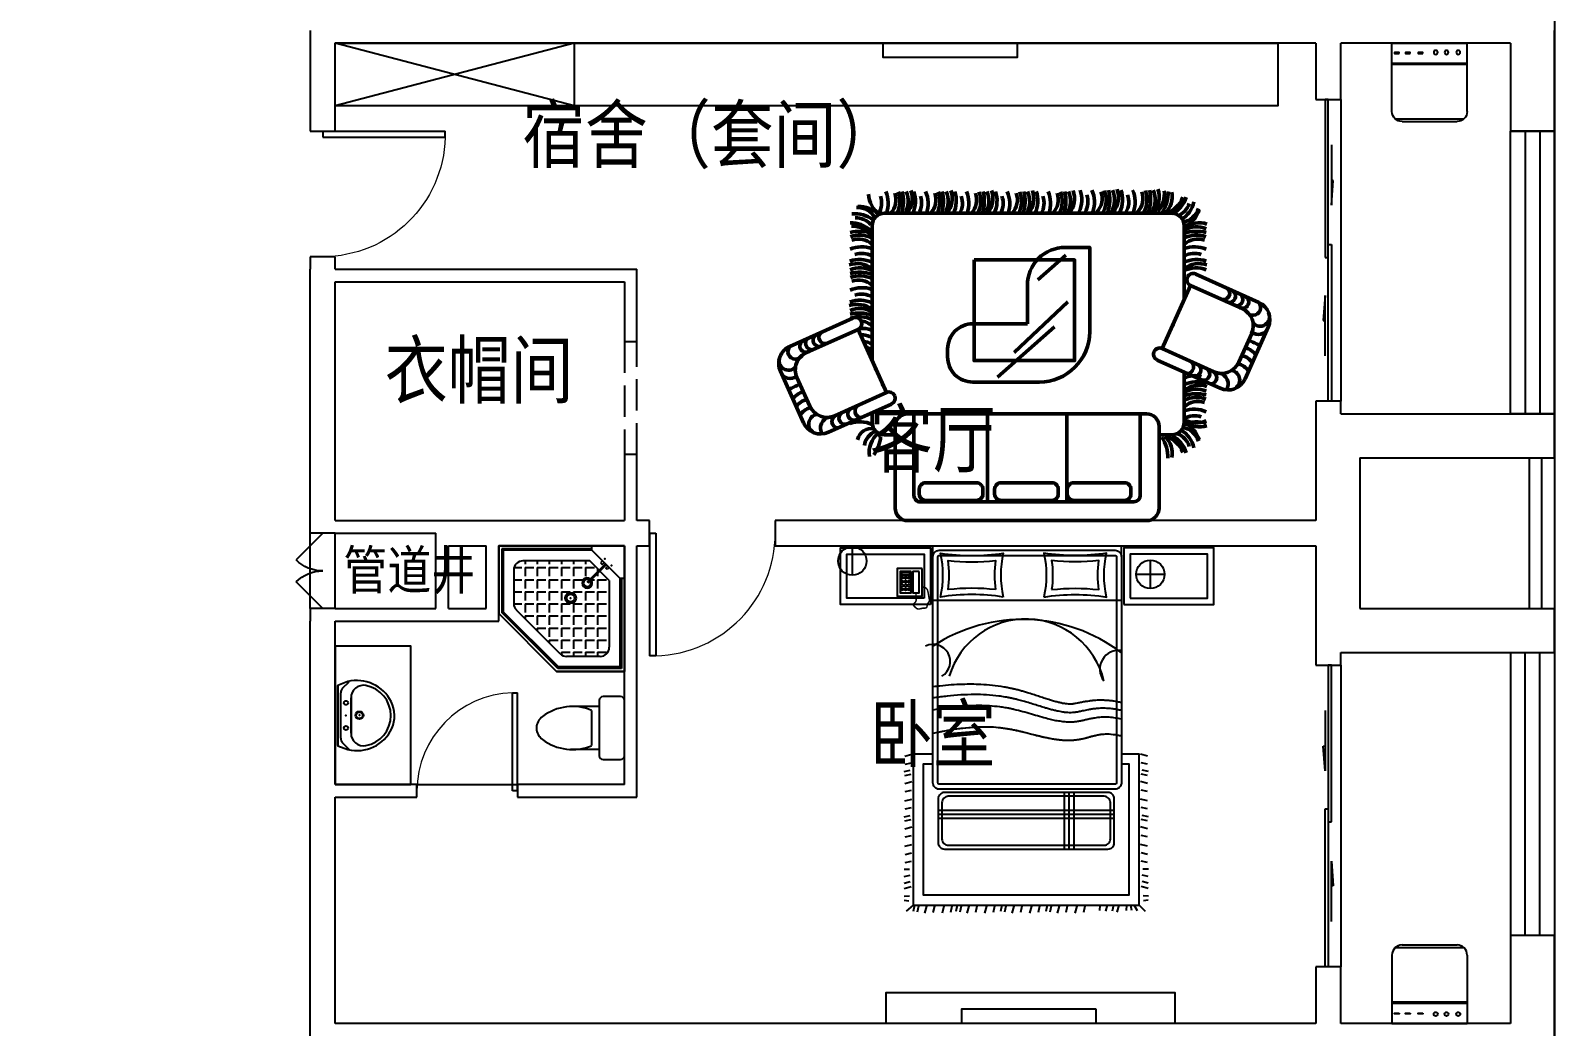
# Model space of a CAD drawing. Extents: x 0 to 302064749, y -59725395 to 1524223.
# Drawn here: x 102130594 to 103343094, y -10617777 to -9825277 of the extents above; entities that cross this region are included whole.
import ezdxf

# ---------------------------------------------------------------- set-up
doc = ezdxf.new("R2010")
doc.units = 0
doc.header["$LTSCALE"] = 1000
doc.linetypes.add('DASH', pattern=[0.35, 0.25, -0.1])
doc.linetypes.add('DOTE', pattern=[2.42, 2, -0.2, 0.02, -0.2])
doc.layers.add('33', color=7, linetype='Continuous', lineweight=50)
for name, color, linetype in [('A-Fixt', 81, 'Continuous'), ('CLAYER', 7, 'Continuous'), ('DOOR_FIRE', 4, 'Continuous'), ('E2-栏杆', 92, 'Continuous'), ('LAYER2', 7, 'Continuous'), ('PUB_TEXT', 7, 'Continuous'), ('WALL', 2, 'Continuous'), ('WINDOW', 4, 'Continuous'), ('洁具', 213, 'Continuous'), ('配景', 3, 'Continuous')]:
    doc.layers.add(name, color=color, linetype=linetype)
doc.layers.add('DOTE', color=1, linetype='DOTE', lineweight=9, plot=False)
doc.layers.get('DOTE').off()
doc.styles.get("Standard").update_dxf_attribs({"font": 'geniso.shx', "bigfont": 'hztxt.shx'})

# ---------------------------------------------------------------- blocks, each defined once
blk = doc.blocks.new('1F平面-CAD导入_dwg_Drawing4_t3_dwg_$plan$00001613-474159-1F-927810-1F')
at = {"layer": '洁具'}
for p, q in [((-30, 250), (-170, 250)), ((-200, 170), (-430, 170)), ((-260, -140), (-260, 140)), ((-200, -170), (-200, -220)), ((-170, -250), (-30, -250))]:
    blk.add_line(p, q, dxfattribs=at)
for points in [[(-200, 220), (-200, 170), (-200, -170), (-430, -170)], [(0, -220), (0, 220)]]:
    blk.add_lwpolyline(points, dxfattribs=at)
for centre, radius, start, end in [((-170, 220), 30, 90, 180), ((-30, 220), 30, 0, 90), ((-413, -227), 398, 67.4505, 126.6381), ((-590, 0), 110, 123.4509, 236.5491), ((-413, 227), 398, 233.3619, 292.5495), ((-170, -220), 30, 180, 270), ((-30, -220), 30, 270, 0)]:
    blk.add_arc(centre, radius, start, end, dxfattribs=at)
blk = doc.blocks.new('$lvtry$00000169')
at = {"color": 0}
for p, q in [((259, -36), (259, 0)), ((259, -36), (36, -259)), ((276, -120), (120, -276)), ((259, -24), (976, -24)), ((259, -36), (964, -36)), ((276, -120), (808, -120)), ((964, -36), (976, -24)), ((964, -36), (964, -525)), ((976, -24), (976, -530)), ((144, -151), (291, -298)), ((151, -144), (298, -291)), ((173, -309), (173, -239)), ((183, -213), (205, -213)), ((220, -213), (243, -213)), ((270, -213), (270, -143)), ((270, -213), (340, -213)), ((270, -263), (270, -239)), ((366, -213), (366, -143)), ((366, -213), (436, -213)), ((366, -309), (366, -239)), ((462, -213), (462, -143)), ((462, -213), (532, -213)), ((462, -309), (462, -239)), ((558, -213), (558, -143)), ((558, -213), (628, -213)), ((558, -309), (558, -239)), ((655, -213), (655, -143)), ((655, -213), (725, -213)), ((655, -309), (655, -239)), ((751, -213), (751, -143)), ((751, -213), (821, -213)), ((751, -309), (751, -239)), ((847, -213), (847, -143)), ((847, -213), (880, -213)), ((847, -309), (847, -239)), ((880, -192), (880, -460)), ((36, -259), (0, -259)), ((24, -259), (24, -976)), ((36, -259), (36, -964)), ((120, -276), (120, -808)), ((120, -309), (147, -309)), ((173, -309), (243, -309)), ((173, -405), (173, -335)), ((270, -405), (270, -335)), ((334, -309), (340, -309)), ((366, -309), (436, -309)), ((366, -405), (366, -335)), ((462, -309), (532, -309)), ((462, -405), (462, -335)), ((558, -309), (628, -309)), ((558, -405), (558, -335)), ((655, -309), (725, -309)), ((655, -405), (655, -335)), ((751, -309), (821, -309)), ((751, -405), (751, -335)), ((847, -309), (880, -309)), ((847, -405), (847, -335)), ((120, -405), (147, -405)), ((173, -405), (243, -405)), ((173, -501), (173, -431)), ((270, -405), (340, -405)), ((270, -501), (270, -431)), ((366, -405), (379, -405)), ((366, -501), (366, -431)), ((462, -405), (532, -405)), ((462, -501), (462, -431)), ((558, -405), (628, -405)), ((558, -501), (558, -431)), ((655, -405), (725, -405)), ((655, -501), (655, -431)), ((751, -405), (821, -405)), ((751, -501), (751, -431)), ((847, -405), (880, -405)), ((847, -501), (847, -431)), ((120, -501), (147, -501)), ((120, -598), (147, -598)), ((173, -501), (243, -501)), ((173, -598), (173, -528)), ((173, -598), (243, -598)), ((270, -501), (340, -501)), ((270, -598), (270, -528)), ((270, -598), (340, -598)), ((366, -501), (436, -501)), ((366, -598), (366, -528)), ((366, -598), (436, -598)), ((462, -501), (532, -501)), ((462, -598), (462, -528)), ((462, -598), (532, -598)), ((859, -511), (511, -859)), ((964, -525), (525, -964)), ((976, -530), (530, -976)), ((558, -501), (628, -501)), ((558, -598), (558, -528)), ((558, -598), (628, -598)), ((655, -501), (725, -501)), ((655, -598), (655, -528)), ((655, -598), (725, -598)), ((751, -501), (821, -501)), ((751, -598), (751, -528)), ((751, -598), (773, -598)), ((847, -501), (867, -501)), ((964, -525), (976, -530)), ((120, -694), (147, -694)), ((173, -694), (173, -624)), ((173, -694), (243, -694)), ((173, -790), (173, -720)), ((270, -694), (270, -624)), ((270, -694), (340, -694)), ((270, -790), (270, -720)), ((366, -694), (366, -624)), ((366, -694), (436, -694)), ((366, -790), (366, -720)), ((462, -694), (462, -624)), ((462, -694), (532, -694)), ((462, -790), (462, -720)), ((558, -694), (558, -624)), ((558, -694), (628, -694)), ((558, -790), (558, -720)), ((655, -694), (655, -624)), ((655, -694), (676, -694)), ((120, -790), (147, -790)), ((173, -790), (243, -790)), ((173, -878), (173, -816)), ((270, -790), (340, -790)), ((270, -880), (270, -816)), ((366, -790), (436, -790)), ((366, -880), (366, -816)), ((462, -790), (532, -790)), ((462, -880), (462, -816)), ((558, -790), (580, -790)), ((36, -964), (24, -976)), ((36, -964), (525, -964)), ((192, -880), (460, -880)), ((525, -964), (530, -976)), ((24, -976), (530, -976))]:
    blk.add_line(p, q, dxfattribs=at)
blk.add_lwpolyline([(0, 0), (0, -1000), (540, -1000), (1000, -540), (1000, 0)], close=True)
for points in [[(0, 0), (0, -1000)], [(0, 0), (1000, 0)], [(1000, 0), (1000, -540)], [(190, -136), (178, -148), (162, -132), (174, -121)], [(136, -190), (148, -178), (132, -162), (121, -174)], [(1000, -540), (540, -1000)], [(0, -1000), (540, -1000)]]:
    blk.add_lwpolyline(points, close=True, dxfattribs=at)
for radius in [43.8, 31.1]:
    blk.add_circle((416, -428), radius, dxfattribs=at)
for centre, radius, start, end in [((808, -192), 72, 0, 90), ((296, -296), 40.6, 142.583, 128.4197), ((296, -296), 28.6, 145.828, 125.6599), ((808, -460), 72, 315, 0), ((192, -808), 72, 180, 270), ((460, -808), 72, 270, 315)]:
    blk.add_arc(centre, radius, start, end, dxfattribs=at)
for p in [(156, -102, 0), (103, -156, 0), (416, -428, 0)]:
    blk.add_point(p, dxfattribs=at)
blk = doc.blocks.new('$lvtry$00000178')
at = {"color": 0}
for p, q in [((-238, 0), (238, 0)), ((-214, -36), (-272, -91)), ((-180, -23), (180, -23)), ((-142, -105), (140, -105)), ((140, -105), (-142, -105)), ((216, -37), (268, -91))]:
    blk.add_line(p, q, dxfattribs=at)
blk.add_lwpolyline([(-104, -430, 0.224698), (110, -425, 0.348046), (269, -79), (239, 0), (-241, 0), (-271, -79, 0.356844)], format="xyb", close=True, dxfattribs=at)
for centre, radius in [((-100, -65), 16.3), ((100, -65), 16.3), ((1, -172), 31.6)]:
    blk.add_circle(centre, radius, dxfattribs=at)
at = {"color": 0, "lineweight": 13}
blk.add_circle((1, -172), 23, dxfattribs=at)
at = {"color": 0}
for centre, radius, start, end in [((-142, -205), 100, 90, 190.5602), ((-180, -73), 50, 90, 133.181), ((140, -205), 100, 349.4398, 90), ((180, -73), 50, 44.5607, 90), ((-1, -179), 243, 190.5602, 349.4398)]:
    blk.add_arc(centre, radius, start, end, dxfattribs=at)
for p in [(0, -65), (1, -172)]:
    blk.add_point(p, dxfattribs=at)
blk = doc.blocks.new('A$C70365C93')
at = {"layer": '洁具'}
blk.add_lwpolyline([(-1900, 2300), (-1900, 1700), (-800, 1700), (-800, 2300)], close=True, dxfattribs=at)
blk.add_blockref('$lvtry$00000178', (-1350, 2280), dxfattribs=at)
at = {"layer": '洁具', "rotation": 180}
blk.add_blockref('$lvtry$00000169', (0, 0), dxfattribs=at)
at = {"layer": '洁具', "extrusion": (0, 0, -1), "xscale": -1, "zscale": -1, "rotation": 90}
blk.add_blockref('1F平面-CAD导入_dwg_Drawing4_t3_dwg_$plan$00001613-474159-1F-927810-1F', (1450, 0), dxfattribs=at)
blk = doc.blocks.new('A$C61295E98')
at = {"color": 3}
for p, q in [((544, 598), (0, 598)), ((0, 598), (0, 0)), ((161, 598), (161, 0)), ((170, 0), (170, 598)), ((603, 572), (603, 26)), ((624, 518), (624, 80)), ((544, 0), (0, 0))]:
    blk.add_line(p, q, dxfattribs=at)
for points in [[(82, 540), (75, 540), (75, 577), (82, 577)], [(82, 453), (75, 453), (75, 490), (82, 490)], [(82, 353), (75, 353), (75, 389), (82, 389)]]:
    blk.add_lwpolyline(points, close=True, dxfattribs=at)
for centre in [(74, 250), (74, 164), (74, 71)]:
    blk.add_circle(centre, 15.7, dxfattribs=at)
for centre, start, end in [((544, 518), 360, 90), ((544, 80), 270, 0)]:
    blk.add_arc(centre, 80, start, end, dxfattribs=at)
blk = doc.blocks.new('A$C59FF0D2A')
at = {"layer": '33', "color": 6}
for p, q in [((2881, 2637), (981, 2637)), ((881, 2537), (881, 1887)), ((1031, 2437), (1031, 1787)), ((2781, 2487), (1081, 2487)), ((1614, 1787), (1614, 2487)), ((2247, 1787), (2247, 2487)), ((2831, 1787), (2831, 2437)), ((2981, 1887), (2981, 2537)), ((881, 1954), (781, 1954)), ((3064, 1954), (2981, 1954)), ((681, 1854), (681, 1456)), ((3010, 1709), (3511, 1934)), ((3164, 1779), (3164, 1854)), ((3710, 1859), (3894, 1448)), ((981, 1787), (2881, 1787)), ((3050, 1618), (3461, 1802)), ((897, 1359), (395, 1584)), ((2984, 1643), (2984, 1643)), ((3050, 1618), (3276, 1116)), ((197, 1509), (12, 1098)), ((247, 1377), (144, 1149)), ((856, 1268), (445, 1452)), ((3164, 291), (3164, 1364)), ((856, 1268), (630, 766)), ((922, 1293), (922, 1293)), ((3686, 1300), (3276, 1116)), ((3818, 1250), (3317, 1025)), ((88, 900), (589, 675)), ((220, 950), (630, 766)), ((681, 879), (681, 291)), ((656, 700), (656, 700)), ((781, 191), (3064, 191))]:
    blk.add_line(p, q, dxfattribs=at)
at = {"layer": '33', "color": 252}
for p, q in [((3659, 1727), (3762, 1499)), ((1712, 1096), (2167, 1495)), ((1607, 895), (2034, 1298)), ((3251, 1050), (3251, 1050)), ((1623, 524), (1845, 721))]:
    blk.add_line(p, q, dxfattribs=at)
at = {"layer": '33', "color": 6}
for points in [[(1611, 2386), (1611, 2426, 0.414214), (1561, 2476), (1155, 2476, 0.414214), (1105, 2426), (1105, 2386, 0.414214), (1155, 2336), (1561, 2336, 0.414214)], [(2189, 2386), (2189, 2426, 0.414214), (2139, 2476), (1733, 2476, 0.414214), (1683, 2426), (1683, 2386, 0.414214), (1733, 2336), (2139, 2336, 0.414214)], [(2789, 2386), (2789, 2426, 0.414214), (2739, 2476), (2333, 2476, 0.414214), (2283, 2426), (2283, 2386, 0.414214), (2333, 2336), (2739, 2336, 0.414214)]]:
    blk.add_lwpolyline(points, format="xyb", close=True, dxfattribs=at)
for points in [[(1928, 1534), (1833, 1534, 0.414214), (1433, 1134), (1433, 463), (1628, 463, 0.414214), (1928, 763), (1928, 1071)], [(1928, 1071), (2363, 1071, 0.414214), (2563, 1271), (2563, 1334, 0.414214), (2363, 1534), (1833, 1534)]]:
    blk.add_lwpolyline(points, format="xyb", dxfattribs=at)
blk.add_lwpolyline([(2353, 563), (2353, 1363), (1553, 1363), (1553, 563)], close=True, dxfattribs=at)
for centre, radius, start, end in [((981, 2537), 100, 90, 180), ((2881, 2537), 100, 0, 90), ((1081, 2437), 50, 90, 180), ((2781, 2437), 50, 0, 90), ((781, 1854), 100, 90, 180), ((3064, 1854), 100, 0, 90), ((3573, 1797), 150, 24.1798, 114.1798), ((981, 1887), 100, 180, 270), ((2881, 1887), 100, 270, 0), ((3030, 1663), 50, 114.1798, 204.1798), ((333, 1447), 150, 65.8202, 155.8202), ((3030, 1663), 50, 204.1798, 294.1798), ((384, 1315), 150, 65.8202, 155.8202), ((876, 1313), 50, 335.8202, 65.8202), ((3757, 1387), 150, 294.1798, 24.1798), ((876, 1313), 50, 245.8202, 335.8202), ((3296, 1070), 50, 114.1798, 204.1798), ((3296, 1070), 50, 204.1798, 294.1798), ((610, 720), 50, 335.8202, 65.8202), ((610, 720), 50, 245.8202, 335.8202)]:
    blk.add_arc(centre, radius, start, end, dxfattribs=at)
at = {"layer": '33', "color": 252}
for centre, radius, start, end in [((881, 2166), 228, 197.8732, 243.139), ((883, 2161), 202, 199.4581, 253.4729), ((967, 2102), 191, 170.1907, 224.7447), ((1115, 2139), 305, 179.754, 213.0605), ((3369, 1946), 274, 142.5987, 175.103), ((2992, 2093), 195, 308.8369, 9.988), ((772, 2059), 219, 197.4951, 243.6371), ((723, 2057), 164, 198.3699, 258.9297), ((836, 2116), 240, 193.8201, 236.573), ((792, 2092), 158, 197.0741, 248.4694), ((3083, 2059), 144, 291.3259, 351.8716), ((3167, 2020), 117, 260.0118, 346.4847), ((3490, 1898), 85.1, 277.2311, 34.9599), ((562, 1689), 202, 53.8482, 107.863), ((582, 2078), 228, 250.5521, 295.8179), ((584, 1668), 191, 59.538, 114.092), ((600, 1960), 158, 249.753, 301.1483), ((3264, 2078), 228, 244.1821, 289.4479), ((3308, 1788), 50.3, 302.4692, 115.5455), ((3378, 1820), 50.2, 300.8, 117.2146), ((3430, 1847), 53.7, 286.0277, 84.999), ((3589, 1869), 78.7, 281.2026, 61.53), ((602, 1990), 240, 246.499, 289.2519), ((572, 1853), 164, 251.0488, 311.6086), ((3247, 1764), 53.1, 299.4492, 86.6138), ((3522, 1665), 150, 24.1798, 114.1798), ((3626, 1865), 130, 282.7012, 328.9469), ((3666, 1792), 118, 277.8271, 328.8485), ((318, 1519), 78.7, 118.47, 258.7974), ((416, 1548), 85.1, 145.0401, 262.7689), ((562, 1761), 202, 252.137, 306.1518), ((583, 1932), 305, 255.4713, 288.7778), ((584, 1782), 191, 245.908, 300.462), ((584, 1875), 219, 250.174, 296.316), ((3690, 1734), 123, 279.5225, 328.432), ((4709, -409), 2186, 113.737, 116.3584), ((476, 1497), 53.7, 95.001, 253.9723), ((528, 1470), 50.2, 62.7854, 239.2), ((582, 1760), 228, 250.5521, 295.8179), ((600, 1641), 158, 249.753, 301.1483), ((598, 1438), 50.3, 64.4545, 237.5308), ((659, 1414), 53.1, 93.3862, 240.5508), ((3625, 1437), 150, 294.1798, 24.1798), ((3817, 1425), 80.2, 23.1427, 128.8396), ((240, 1442), 118, 211.1515, 262.1729), ((281, 1515), 130, 211.0531, 257.2988), ((3262, 1557), 219, 243.684, 244.3), ((3772, 1291), 61.5, 318.4225, 152.2152), ((3829, 1365), 75, 335.2121, 138.3192), ((-803, -759), 2186, 63.6416, 66.263), ((216, 1384), 123, 211.568, 260.4775), ((3263, 1614), 305, 251.2222, 255.2297), ((3261, 1464), 191, 239.538, 251.6837), ((3284, 1443), 202, 233.8482, 249.9757), ((3264, 1436), 228, 244.1821, 262.4545), ((3537, 1178), 50.6, 306.5866, 114.7365), ((3584, 1200), 50.1, 293.2844, 118.3003), ((3642, 1226), 51.1, 304.1, 101.0344), ((3689, 1247), 50.1, 290.2277, 114.9066), ((149, 1037), 150, 155.8202, 245.8202), ((90, 1075), 80.2, 51.1604, 156.8573), ((281, 1087), 150, 155.8202, 245.8202), ((3246, 1317), 158, 238.8517, 273.7608), ((3244, 1347), 240, 250.7481, 274.6225), ((77, 1015), 75, 41.6808, 204.7879), ((134, 941), 61.5, 27.7848, 221.5775), ((3273, 1210), 164, 228.3914, 262.4356), ((3262, 1233), 219, 243.684, 289.826), ((3263, 1290), 305, 251.2222, 284.5287), ((3261, 1139), 191, 239.538, 294.092), ((217, 897), 50.1, 65.0934, 249.7723), ((265, 876), 51.1, 78.9656, 235.9), ((322, 850), 50.1, 61.6997, 246.7156), ((369, 828), 50.6, 65.2635, 233.4134), ((3284, 1118), 202, 233.8482, 287.863), ((3264, 1111), 228, 244.1821, 289.4479), ((3246, 992), 158, 238.8517, 290.247), ((3244, 1023), 240, 250.7481, 293.501), ((3273, 886), 164, 228.3914, 288.9512), ((562, 794), 202, 252.137, 306.1518), ((584, 815), 191, 245.908, 300.462), ((3262, 908), 219, 243.684, 289.826), ((3263, 965), 305, 251.2222, 284.5287), ((3261, 815), 191, 239.538, 294.092), ((3284, 794), 202, 233.8482, 287.863), ((582, 787), 228, 250.5521, 295.8179), ((600, 668), 158, 249.753, 301.1483), ((3264, 787), 228, 244.1821, 289.4479), ((3246, 668), 158, 238.8517, 290.247), ((602, 698), 240, 246.499, 289.2519), ((584, 584), 219, 250.174, 296.316), ((572, 561), 164, 251.0488, 311.6086), ((3326, 495), 202, 216.2281, 270.2429), ((3244, 698), 240, 250.7481, 293.501), ((3273, 561), 164, 228.3914, 288.9512), ((3262, 584), 219, 243.684, 289.826), ((562, 469), 202, 252.137, 306.1518), ((583, 640), 305, 255.4713, 288.7778), ((584, 490), 191, 245.908, 300.462), ((772, 99), 219, 116.3629, 162.5049), ((723, 101), 164, 101.0703, 161.6301), ((836, 43), 240, 123.427, 166.1799), ((781, 291), 100, 180, 270), ((3064, 291), 100, 270, 0), ((3300, 435), 240, 233.128, 275.881), ((3263, 640), 305, 251.2222, 284.5287), ((3292, 386), 158, 221.2316, 272.6269), ((3332, 495), 228, 226.5621, 271.8278), ((792, 66), 158, 111.5306, 162.9259), ((881, -8), 228, 116.861, 162.1268), ((883, -3), 202, 106.5271, 160.5419), ((967, 56), 191, 135.2553, 189.8093), ((1112, 18), 305, 146.9395, 180.246), ((1057, 33), 219, 139.4012, 185.5433), ((1082, 62), 202, 143.8482, 197.863), ((1103, 85), 191, 149.538, 204.092), ((1253, 83), 305, 161.2222, 194.5287), ((1196, 84), 219, 153.684, 199.826), ((1174, 73), 164, 138.3914, 198.9512), ((1311, 102), 240, 160.7481, 203.501), ((1280, 100), 158, 148.8517, 200.247), ((1399, 82), 228, 154.1821, 199.4479), ((1406, 62), 202, 143.8482, 197.863), ((1427, 85), 191, 149.538, 204.092), ((1578, 83), 305, 161.2222, 194.5287), ((1521, 84), 219, 153.684, 199.826), ((1498, 73), 164, 138.3914, 198.9512), ((1635, 102), 240, 160.7481, 203.501), ((1605, 100), 158, 148.8517, 200.247), ((1724, 82), 228, 154.1821, 199.4479), ((1756, 73), 202, 143.8482, 197.863), ((1776, 95), 191, 149.538, 204.092), ((1927, 94), 305, 161.2222, 194.5287), ((1870, 95), 219, 153.684, 199.826), ((1848, 84), 164, 138.3914, 198.9512), ((1984, 113), 240, 160.7481, 203.501), ((1954, 111), 158, 148.8517, 200.247), ((2073, 93), 228, 154.1821, 199.4479), ((2080, 73), 202, 143.8482, 197.863), ((2101, 95), 191, 149.538, 204.092), ((2251, 94), 305, 161.2222, 194.5287), ((2195, 95), 219, 153.684, 199.826), ((2172, 84), 164, 138.3914, 198.9512), ((2309, 113), 240, 160.7481, 203.501), ((2279, 111), 158, 148.8517, 200.247), ((2398, 93), 228, 154.1821, 199.4479), ((2405, 73), 202, 143.8482, 197.863), ((2426, 95), 191, 149.538, 204.092), ((2576, 94), 305, 161.2222, 194.5287), ((2519, 95), 219, 153.684, 199.826), ((2497, 84), 164, 138.3914, 198.9512), ((2634, 113), 240, 160.7481, 203.501), ((2603, 111), 158, 148.8517, 200.247), ((2722, 93), 228, 154.1821, 199.4479), ((2729, 73), 202, 143.8482, 197.863), ((2750, 95), 191, 149.538, 204.092), ((2901, 94), 305, 161.2222, 194.5287), ((2844, 95), 219, 153.684, 199.826), ((2821, 84), 164, 138.3914, 198.9512), ((2958, 113), 240, 160.7481, 203.501), ((2928, 111), 158, 148.8517, 200.247), ((3047, 93), 228, 154.1821, 199.4479), ((3047, 73), 202, 143.8482, 197.863), ((3068, 95), 191, 149.538, 204.092), ((3219, 94), 305, 161.2222, 194.5287), ((3162, 95), 219, 153.684, 199.826), ((3139, 84), 164, 138.3914, 198.9512), ((3276, 113), 240, 160.7481, 203.501), ((3246, 111), 158, 148.8517, 200.247), ((2990, 33), 202, 1.8381, 55.8528), ((3268, 356), 219, 226.0639, 272.206), ((3283, 309), 164, 210.7714, 271.3311)]:
    blk.add_arc(centre, radius, start, end, dxfattribs=at)
at = {"layer": '33', "color": 6}
for p in [(1614, 1787), (2247, 1787), (3079, 1555), (3107, 1492), (3135, 1430), (799, 1142), (828, 1205), (743, 1017), (771, 1080), (687, 892), (715, 954), (659, 829)]:
    blk.add_point(p, dxfattribs=at)
at = {"layer": '33', "color": 252}
for p in [(3163, 1367), (3191, 1304), (3219, 1242), (3248, 1179)]:
    blk.add_point(p, dxfattribs=at)
blk = doc.blocks.new('A$C2A5567CA')
at = {"layer": 'LAYER2', "color": 6}
for p, q in [((113, 2688), (113, 2914)), ((754, 2922), (2254, 2922)), ((754, 2836), (754, 2922)), ((2254, 2836), (2254, 2922)), ((2484, 2582), (2484, 2808)), ((2371, 2695), (2598, 2695)), ((2254, 2486), (754, 2486)), ((531, 1249), (587, 1264)), ((2461, 1249), (2405, 1264)), ((524, 1126), (574, 1137)), ((531, 1094), (582, 1105)), ((531, 1094), (582, 1105)), ((532, 1185), (583, 1196)), ((532, 1185), (583, 1196)), ((2460, 1185), (2410, 1196)), ((2460, 1185), (2410, 1196)), ((2461, 1094), (2411, 1105)), ((2461, 1094), (2411, 1105)), ((2469, 1126), (2418, 1137)), ((531, 1032), (587, 1047)), ((532, 968), (583, 979)), ((532, 968), (583, 979)), ((2461, 1032), (2405, 1047)), ((2460, 968), (2410, 979)), ((2460, 968), (2410, 979)), ((531, 892), (587, 907)), ((1798, 959), (1798, 509)), ((1836, 959), (1836, 509)), ((1874, 959), (1874, 509)), ((2461, 892), (2405, 907)), ((524, 765), (574, 776)), ((531, 733), (582, 744)), ((531, 733), (582, 744)), ((532, 828), (583, 839)), ((532, 828), (583, 839)), ((796, 819), (2196, 819)), ((796, 788), (2196, 788)), ((796, 756), (2196, 756)), ((2460, 828), (2410, 839)), ((2460, 828), (2410, 839)), ((2461, 733), (2411, 744)), ((2461, 733), (2411, 744)), ((2469, 765), (2418, 776)), ((531, 671), (587, 686)), ((532, 607), (583, 618)), ((532, 607), (583, 618)), ((2461, 671), (2405, 686)), ((2460, 607), (2410, 618)), ((2460, 607), (2410, 618)), ((531, 531), (587, 546)), ((2461, 531), (2405, 546)), ((532, 467), (583, 478)), ((532, 467), (583, 478)), ((532, 402), (583, 414)), ((2460, 467), (2410, 478)), ((2460, 467), (2410, 478)), ((2460, 402), (2410, 414)), ((525, 348), (568, 350)), ((526, 290), (572, 302)), ((526, 238), (572, 250)), ((2467, 290), (2420, 302)), ((2467, 238), (2420, 250)), ((2468, 348), (2425, 350)), ((524, 135), (567, 137)), ((526, 196), (582, 211)), ((2467, 196), (2411, 211)), ((2469, 135), (2426, 137)), ((526, 103), (563, 96)), ((596, 64), (542, 15)), ((608, 64), (596, 13)), ((640, 56), (629, 6)), ((640, 56), (629, 6)), ((702, 56), (687, 0)), ((766, 55), (754, 4)), ((766, 55), (754, 4)), ((842, 56), (827, 0)), ((905, 55), (894, 4)), ((905, 55), (894, 4)), ((946, 64), (935, 13)), ((978, 56), (967, 6)), ((978, 56), (967, 6)), ((1040, 56), (1025, 0)), ((1104, 55), (1093, 4)), ((1104, 55), (1093, 4)), ((1180, 56), (1165, 0)), ((1244, 55), (1233, 4)), ((1244, 55), (1233, 4)), ((1303, 64), (1292, 13)), ((1335, 56), (1324, 6)), ((1335, 56), (1324, 6)), ((1397, 56), (1382, 0)), ((1461, 55), (1450, 4)), ((1461, 55), (1450, 4)), ((1537, 56), (1522, 0)), ((1601, 55), (1590, 4)), ((1601, 55), (1590, 4)), ((1664, 64), (1653, 13)), ((1696, 56), (1685, 6)), ((1696, 56), (1685, 6)), ((1758, 56), (1743, 0)), ((1822, 55), (1811, 4)), ((1822, 55), (1811, 4)), ((1898, 56), (1883, 0)), ((1962, 55), (1951, 4)), ((1962, 55), (1951, 4)), ((2081, 62), (2079, 19)), ((2139, 62), (2127, 15)), ((2191, 62), (2179, 15)), ((2232, 62), (2218, 6)), ((2294, 64), (2292, 21)), ((2326, 62), (2333, 24)), ((2352, 65), (2380, 21)), ((2396, 64), (2443, 15)), ((2467, 103), (2430, 96))]:
    blk.add_line(p, q, dxfattribs=at)
for points in [[(735, 2455), (19, 2455), (19, 2905), (735, 2905)], [(685, 2505), (69, 2505), (69, 2855), (685, 2855)], [(2273, 2455), (2988, 2455), (2988, 2905), (2273, 2905)], [(2323, 2505), (2938, 2505), (2938, 2855), (2323, 2855)], [(668, 2741), (470, 2741), (470, 2520), (668, 2520)], [(582, 2717), (493, 2717), (493, 2548), (582, 2548)], [(569, 2706), (505, 2706), (505, 2690), (569, 2690)], [(644, 2718), (594, 2718), (594, 2547), (644, 2547)]]:
    blk.add_lwpolyline(points, close=True, dxfattribs=at)
for points in [[(804, 2886), (2204, 2886, -0.414214), (2254, 2836), (2254, 1036, -0.414214), (2204, 986), (804, 986, -0.414214), (754, 1036), (754, 2836, -0.414214)], [(804, 2846), (2204, 2846, -0.414214), (2214, 2836), (2214, 1036, -0.414214), (2204, 1026), (804, 1026, -0.414214), (794, 1036), (794, 2836, -0.414214)], [(1314, 2514, 0.08), (814, 2514, 0.114286), (814, 2864, 0.08), (1314, 2864, 0.114286)], [(1252, 2573, 0.058188), (875, 2573, 0.070569), (875, 2805, 0.058188), (1252, 2805, 0.070569)], [(1636, 2514, -0.08), (2136, 2514, -0.114286), (2136, 2864, -0.08), (1636, 2864, -0.114286)], [(1698, 2573, -0.058188), (2074, 2573, -0.070569), (2074, 2805, -0.058188), (1698, 2805, -0.070569)], [(846, 509), (2146, 509, 0.414214), (2196, 559), (2196, 909, 0.414214), (2146, 959), (846, 959, 0.414214), (796, 909), (796, 559, 0.414214)], [(876, 539), (2116, 539, 0.414214), (2166, 589), (2166, 879, 0.414214), (2116, 929), (876, 929, 0.414214), (826, 879), (826, 589, 0.414214)]]:
    blk.add_lwpolyline(points, format="xyb", close=True, dxfattribs=at)
at = {"layer": 'LAYER2', "color": 6, "const_width": 12}
blk.add_lwpolyline([(619, 2547), (620, 2528), (621, 2513), (621, 2501), (621, 2492), (620, 2486), (619, 2481), (617, 2477), (615, 2474), (612, 2471), (610, 2469), (607, 2467), (604, 2464), (602, 2462), (600, 2460), (599, 2458), (598, 2455), (598, 2453), (598, 2451), (599, 2449), (601, 2446), (603, 2444), (605, 2441), (608, 2439), (610, 2436), (613, 2433), (616, 2430), (619, 2428), (622, 2425), (625, 2423), (629, 2421), (633, 2420), (637, 2419), (641, 2419), (646, 2419), (651, 2420), (656, 2422), (661, 2423), (666, 2424), (671, 2425), (676, 2426), (680, 2426), (684, 2426), (688, 2426), (692, 2426), (695, 2427), (698, 2428), (701, 2429), (703, 2431), (705, 2435), (707, 2439), (708, 2443), (709, 2448), (711, 2453), (712, 2458), (713, 2462), (715, 2466), (717, 2469), (718, 2471), (720, 2473), (722, 2475), (723, 2477), (725, 2480), (725, 2483), (726, 2486), (726, 2491), (725, 2497), (724, 2503), (723, 2510), (721, 2518), (720, 2527), (718, 2535), (717, 2544), (715, 2553), (713, 2562), (711, 2570), (707, 2577), (701, 2584), (693, 2589), (682, 2592), (668, 2593)], dxfattribs=at)
at = {"layer": 'LAYER2', "color": 6}
for points in [[(754, 1264), (596, 1264), (596, 64), (2396, 64), (2396, 1264), (2254, 1264)], [(754, 1184), (676, 1184), (676, 144), (2316, 144), (2316, 1184), (2254, 1184)]]:
    blk.add_lwpolyline(points, dxfattribs=at)
for centre, radius in [((113, 2801), 113), ((2484, 2695), 113), ((507, 2669), 9.56), ((536, 2669), 9.56), ((564, 2669), 9.56), ((507, 2637), 9.56), ((507, 2606), 9.56), ((507, 2575), 9.56), ((536, 2637), 9.56), ((536, 2606), 9.56), ((536, 2575), 9.56), ((564, 2637), 9.56), ((564, 2606), 9.56), ((564, 2575), 9.56)]:
    blk.add_circle(centre, radius, dxfattribs=at)
for centre, radius, start, end in [((1466, 1034), 1302, 52.7811, 123.1731), ((1494, 1702), 637, 13.2832, 163.2332), ((756, 2002), 136, 300.9999, 116.2585), ((2231, 1941), 149, 81.1635, 218.4916)]:
    blk.add_arc(centre, radius, start, end, dxfattribs=at)
for points, knots in [([(2254, 1674), (2249, 1675), (2244, 1676), (2229, 1680), (2218, 1682), (2194, 1685), (2182, 1687), (2159, 1690), (2149, 1691), (2127, 1692), (2117, 1693), (2099, 1693), (2093, 1693), (2082, 1693), (2078, 1693), (2065, 1693), (2056, 1692), (2046, 1692), (2045, 1692), (2042, 1691), (2040, 1691), (2036, 1691), (2033, 1691), (2028, 1690), (2025, 1690), (2016, 1689), (2011, 1688), (2002, 1687), (1998, 1687), (1986, 1685), (1979, 1684), (1968, 1682), (1965, 1682), (1959, 1680), (1956, 1680), (1947, 1678), (1942, 1677), (1931, 1675), (1926, 1674), (1919, 1673), (1918, 1672), (1914, 1672), (1912, 1671), (1907, 1670), (1904, 1670), (1895, 1668), (1889, 1667), (1882, 1666), (1881, 1665), (1878, 1665), (1876, 1665), (1874, 1664), (1873, 1664), (1871, 1664), (1870, 1664), (1869, 1664), (1868, 1664), (1868, 1664), (1867, 1663), (1866, 1663), (1865, 1663), (1864, 1663), (1863, 1663), (1861, 1663), (1860, 1663), (1857, 1663), (1855, 1663), (1850, 1662), (1847, 1662), (1840, 1662), (1836, 1663), (1825, 1663), (1817, 1664), (1803, 1666), (1798, 1667), (1788, 1668), (1784, 1669), (1772, 1672), (1763, 1674), (1745, 1678), (1735, 1681), (1718, 1685), (1711, 1687), (1695, 1692), (1685, 1695), (1669, 1700), (1662, 1702), (1650, 1706), (1643, 1709), (1623, 1715), (1609, 1720), (1588, 1727), (1581, 1729), (1566, 1734), (1559, 1736), (1537, 1743), (1521, 1748), (1496, 1756), (1486, 1759), (1465, 1765), (1455, 1768), (1434, 1774), (1423, 1776), (1408, 1780), (1403, 1781), (1396, 1783), (1393, 1784), (1388, 1785), (1386, 1785), (1378, 1787), (1372, 1788), (1362, 1790), (1357, 1791), (1341, 1795), (1331, 1796), (1289, 1804), (1258, 1808), (1196, 1815), (1165, 1817), (1111, 1819), (1086, 1820), (1038, 1820), (1015, 1820), (960, 1818), (930, 1817), (869, 1812), (840, 1809), (791, 1804), (773, 1802), (754, 1800)], [231.130346, 231.130346, 231.130346, 231.130346, 240.568219, 240.568219, 261.773846, 261.773846, 284.874936, 284.874936, 303.349209, 303.349209, 321.823482, 321.823482, 333.217097, 333.217097, 340.119488, 340.119488, 354.148606, 354.148606, 356.632573, 356.632573, 359.116541, 359.116541, 363.98052, 363.98052, 368.8445, 368.8445, 378.572459, 378.572459, 386.219297, 386.219297, 401.512972, 401.512972, 408.42834, 408.42834, 415.343708, 415.343708, 429.174445, 429.174445, 443.335879, 443.335879, 448.633389, 448.633389, 453.930899, 453.930899, 464.52592, 464.52592, 488.075333, 488.075333, 495.669035, 495.669035, 503.262737, 503.262737, 509.716383, 509.716383, 516.170029, 516.170029, 520.587352, 520.587352, 523.682012, 523.682012, 529.871331, 529.871331, 536.060651, 536.060651, 548.43929, 548.43929, 560.817929, 560.817929, 585.575207, 585.575207, 610.332484, 610.332484, 658.311599, 658.311599, 686.599029, 686.599029, 706.339667, 706.339667, 745.820942, 745.820942, 785.302218, 785.302218, 811.709536, 811.709536, 846.579199, 846.579199, 868.074238, 868.074238, 889.569277, 889.569277, 932.559354, 932.559354, 953.815729, 953.815729, 975.072105, 975.072105, 1017.584855, 1017.584855, 1043.882125, 1043.882125, 1070.179395, 1070.179395, 1096.476665, 1096.476665, 1107.111283, 1107.111283, 1113.333906, 1113.333906, 1119.556529, 1119.556529, 1132.001775, 1132.001775, 1144.447021, 1144.447021, 1169.337513, 1169.337513, 1244.209105, 1244.209105, 1319.080697, 1319.080697, 1379.358325, 1379.358325, 1439.635953, 1439.635953, 1518.575951, 1518.575951, 1597.515949, 1597.515949, 1648.344618, 1648.344618, 1648.344618, 1648.344618]), ([(2254, 1612), (2254, 1612), (2254, 1612), (2243, 1614), (2231, 1617), (2209, 1621), (2197, 1623), (2174, 1626), (2162, 1627), (2133, 1629), (2116, 1629), (2095, 1629), (2090, 1629), (2078, 1629), (2069, 1628), (2059, 1627), (2057, 1627), (2053, 1627), (2051, 1626), (2046, 1626), (2042, 1625), (2035, 1625), (2032, 1624), (2023, 1623), (2018, 1622), (2004, 1620), (1995, 1618), (1979, 1615), (1972, 1614), (1958, 1611), (1951, 1609), (1939, 1607), (1933, 1605), (1922, 1603), (1918, 1602), (1911, 1601), (1908, 1600), (1903, 1599), (1900, 1599), (1894, 1598), (1892, 1597), (1889, 1597), (1888, 1597), (1887, 1597), (1886, 1596), (1884, 1596), (1884, 1596), (1881, 1596), (1880, 1596), (1873, 1595), (1868, 1595), (1856, 1594), (1848, 1594), (1832, 1594), (1823, 1595), (1806, 1596), (1797, 1597), (1781, 1600), (1773, 1601), (1758, 1604), (1750, 1606), (1733, 1609), (1723, 1612), (1703, 1617), (1693, 1619), (1672, 1625), (1661, 1628), (1636, 1636), (1621, 1640), (1591, 1650), (1576, 1655), (1544, 1664), (1528, 1669), (1498, 1678), (1485, 1682), (1457, 1690), (1444, 1694), (1420, 1699), (1411, 1702), (1398, 1705), (1394, 1706), (1386, 1707), (1382, 1708), (1374, 1710), (1370, 1711), (1361, 1713), (1357, 1713), (1345, 1716), (1336, 1717), (1312, 1722), (1295, 1724), (1246, 1731), (1213, 1734), (1149, 1738), (1117, 1738), (1048, 1738), (1012, 1737), (939, 1733), (904, 1729), (833, 1722), (798, 1717), (760, 1712), (757, 1711), (754, 1711)], [219.582508, 219.582508, 219.582508, 219.582508, 219.928277, 219.928277, 245.073137, 245.073137, 270.217997, 270.217997, 295.362857, 295.362857, 329.649995, 329.649995, 337.974191, 337.974191, 354.622582, 354.622582, 358.245578, 358.245578, 361.868575, 361.868575, 369.114569, 369.114569, 376.360563, 376.360563, 387.295149, 387.295149, 408.050638, 408.050638, 427.109416, 427.109416, 446.168193, 446.168193, 465.22697, 465.22697, 481.596767, 481.596767, 491.112433, 491.112433, 504.498149, 504.498149, 515.611116, 515.611116, 519.793814, 519.793814, 523.976512, 523.976512, 528.15921, 528.15921, 536.524605, 536.524605, 562.569258, 562.569258, 601.201607, 601.201607, 639.833956, 639.833956, 678.466304, 678.466304, 709.014515, 709.014515, 739.562725, 739.562725, 775.695874, 775.695874, 811.829022, 811.829022, 847.962171, 847.962171, 895.327453, 895.327453, 942.692735, 942.692735, 990.058017, 990.058017, 1027.665483, 1027.665483, 1065.27295, 1065.27295, 1089.824071, 1089.824071, 1099.100112, 1099.100112, 1109.728182, 1109.728182, 1120.356253, 1120.356253, 1130.984324, 1130.984324, 1152.240465, 1152.240465, 1194.752748, 1194.752748, 1278.740023, 1278.740023, 1362.727298, 1362.727298, 1460.590628, 1460.590628, 1558.453959, 1558.453959, 1656.31729, 1656.31729, 1664.830175, 1664.830175, 1664.830175, 1664.830175]), ([(2254, 1542), (2246, 1544), (2238, 1546), (2215, 1550), (2198, 1553), (2165, 1557), (2148, 1558), (2114, 1559), (2097, 1558), (2077, 1557), (2075, 1557), (2070, 1556), (2066, 1556), (2056, 1554), (2049, 1553), (2031, 1550), (2021, 1548), (2000, 1544), (1990, 1542), (1971, 1537), (1962, 1535), (1945, 1531), (1936, 1529), (1925, 1527), (1921, 1526), (1914, 1525), (1911, 1524), (1907, 1523), (1906, 1523), (1903, 1523), (1901, 1523), (1897, 1522), (1895, 1522), (1887, 1521), (1881, 1520), (1863, 1519), (1850, 1519), (1823, 1519), (1810, 1520), (1783, 1523), (1769, 1525), (1740, 1529), (1726, 1532), (1697, 1539), (1682, 1542), (1646, 1551), (1625, 1557), (1581, 1570), (1559, 1576), (1515, 1589), (1492, 1596), (1446, 1608), (1422, 1614), (1389, 1622), (1379, 1624), (1366, 1627), (1363, 1627), (1356, 1629), (1352, 1629), (1342, 1631), (1335, 1632), (1314, 1636), (1300, 1638), (1258, 1643), (1231, 1646), (1163, 1650), (1123, 1651), (1043, 1649), (1003, 1647), (924, 1639), (885, 1635), (815, 1625), (785, 1620), (754, 1615)], [204.393171, 204.393171, 204.393171, 204.393171, 224.920874, 224.920874, 266.834852, 266.834852, 308.748831, 308.748831, 350.662809, 350.662809, 354.941639, 354.941639, 363.4993, 363.4993, 380.695655, 380.695655, 408.807084, 408.807084, 436.918513, 436.918513, 465.029942, 465.029942, 493.141371, 493.141371, 506.382129, 506.382129, 517.960238, 517.960238, 523.243842, 523.243842, 528.527446, 528.527446, 539.094653, 539.094653, 560.229067, 560.229067, 609.264959, 609.264959, 658.30085, 658.30085, 707.336742, 707.336742, 756.372634, 756.372634, 805.408525, 805.408525, 872.831468, 872.831468, 940.25441, 940.25441, 1007.677353, 1007.677353, 1075.100295, 1075.100295, 1101.366996, 1101.366996, 1111.0169, 1111.0169, 1120.666804, 1120.666804, 1139.966612, 1139.966612, 1178.566227, 1178.566227, 1255.765458, 1255.765458, 1368.305994, 1368.305994, 1480.84653, 1480.84653, 1593.387067, 1593.387067, 1682.776923, 1682.776923, 1682.776923, 1682.776923]), ([(2254, 1408), (2198, 1421), (2088, 1432), (1791, 1320), (1343, 1524), (951, 1471), (754, 1428)], [184.198248, 184.198248, 184.198248, 184.198248, 354.970421, 520.39412, 1105.455655, 1701.596777, 1701.596777, 1701.596777, 1701.596777]), ([(2254, 1408), (2253, 1408), (2253, 1408), (2242, 1410), (2232, 1412), (2200, 1418), (2178, 1421), (2142, 1423), (2128, 1423), (2108, 1421), (2102, 1421), (2091, 1420), (2087, 1419), (2078, 1418), (2073, 1417), (2066, 1415), (2064, 1415), (2053, 1413), (2046, 1411), (2036, 1409), (2033, 1408), (2027, 1406), (2024, 1406), (2017, 1404), (2013, 1403), (2007, 1401), (2004, 1400), (1999, 1399), (1996, 1398), (1990, 1397), (1986, 1396), (1980, 1394), (1977, 1393), (1971, 1391), (1968, 1391), (1962, 1389), (1959, 1388), (1954, 1387), (1952, 1387), (1948, 1386), (1946, 1385), (1941, 1384), (1937, 1383), (1929, 1382), (1925, 1381), (1917, 1379), (1913, 1379), (1899, 1377), (1889, 1375), (1869, 1374), (1859, 1373), (1835, 1372), (1822, 1372), (1795, 1373), (1781, 1374), (1759, 1376), (1750, 1378), (1732, 1380), (1723, 1381), (1701, 1385), (1688, 1387), (1665, 1392), (1655, 1394), (1635, 1398), (1625, 1400), (1603, 1405), (1591, 1408), (1564, 1415), (1548, 1419), (1520, 1427), (1506, 1430), (1480, 1437), (1466, 1440), (1442, 1446), (1431, 1448), (1409, 1453), (1398, 1456), (1375, 1460), (1363, 1462), (1339, 1466), (1328, 1468), (1304, 1471), (1292, 1473), (1248, 1477), (1216, 1479), (1152, 1480), (1120, 1479), (1055, 1475), (1023, 1473), (959, 1465), (927, 1461), (863, 1450), (831, 1444), (784, 1435), (769, 1432), (754, 1428)], [184.194805, 184.194805, 184.194805, 184.194805, 186.158978, 186.158978, 216.055756, 216.055756, 284.983872, 284.983872, 326.898212, 326.898212, 346.167666, 346.167666, 359.94547, 359.94547, 373.723273, 373.723273, 381.743829, 381.743829, 404.56406, 404.56406, 413.926065, 413.926065, 423.28807, 423.28807, 434.505313, 434.505313, 442.671871, 442.671871, 450.838429, 450.838429, 461.9626, 461.9626, 471.343549, 471.343549, 480.724498, 480.724498, 489.309155, 489.309155, 495.323223, 495.323223, 501.337291, 501.337291, 513.365427, 513.365427, 525.393563, 525.393563, 537.421699, 537.421699, 568.523092, 568.523092, 599.624485, 599.624485, 640.748122, 640.748122, 681.87176, 681.87176, 708.946058, 708.946058, 736.020357, 736.020357, 775.41591, 775.41591, 805.598757, 805.598757, 835.781604, 835.781604, 871.794418, 871.794418, 918.741306, 918.741306, 958.784836, 958.784836, 998.828367, 998.828367, 1032.105765, 1032.105765, 1065.383164, 1065.383164, 1101.117715, 1101.117715, 1136.852265, 1136.852265, 1172.586816, 1172.586816, 1269.371788, 1269.371788, 1366.15676, 1366.15676, 1462.941732, 1462.941732, 1559.726705, 1559.726705, 1656.511677, 1656.511677, 1701.59682, 1701.59682, 1701.59682, 1701.59682])]:
    blk.add_open_spline(points, degree=3, knots=knots, dxfattribs=at)
blk = doc.blocks.new('宿舍套件')
at = {"layer": 'A-Fixt'}
for p, q in [((47854, 14202), (48354, 16102)), ((48354, 14202), (47854, 16102)), ((47854, 14202), (48354, 14202))]:
    blk.add_line(p, q, dxfattribs=at)
for points in [[(47854, 8602), (48354, 8602), (48354, 16102), (47854, 16102)], [(47854, 10676), (47970, 10676), (47970, 11743), (47854, 11743)], [(55654, 9423), (55654, 11718), (55407, 11718), (55407, 9423)], [(55537, 10052), (55654, 10052), (55654, 11118), (55537, 11118)]]:
    blk.add_lwpolyline(points, close=True, dxfattribs=at)
at = {"xscale": -1, "rotation": 90}
blk.add_blockref('A$C2A5567CA', (54776, 12101), dxfattribs=at)
at = {"layer": 'A-Fixt', "xscale": -1, "rotation": 270}
blk.add_blockref('A$C59FF0D2A', (49017, 8667), dxfattribs=at)
at = {"layer": '配景', "color": 252, "rotation": 4.676433159249438e-09}
blk.add_blockref('A$C61295E98', (47854, 7097), dxfattribs=at)
at = {"layer": '配景', "color": 252, "xscale": -1, "rotation": 4.67639499259326e-09}
blk.add_blockref('A$C61295E98', (55654, 7097), dxfattribs=at)
blk = doc.blocks.new('$WINLIB2D$00000001')
at = {"color": 0}
for points in [[(-0.5, 0.5), (-0.5, -0.5)], [(-0.5, 0.5), (0.5, 0.5)], [(0.5, -0.5), (0.5, 0.5)], [(0.5, 0.1667), (-0.5, 0.1667)], [(0.5, -0.1667), (-0.5, -0.1667)], [(-0.5, -0.5), (0.5, -0.5)]]:
    blk.add_lwpolyline(points, dxfattribs=at)
blk = doc.blocks.new('$DorLib2D$00000001')
for p, q in [((0.45, 0.975), (0.5, 0.975)), ((0.45, 0), (0.45, 0.975)), ((0.5, 0), (0.5, 0.975)), ((0.5, 0), (0.45, 0))]:
    blk.add_line(p, q)
at = {"lineweight": 13}
blk.add_arc((0.475, 0), 0.975, 91.4693, 180, dxfattribs=at)
blk = doc.blocks.new('$DorLib2D$00000131')
at = {"color": 0, "linetype": 'Continuous'}
for p, q in [((0.15, 0.125), (0.2319, 0.1973)), ((0.2319, 0.1973), (0.2319, 0.125)), ((-0.5, 0.125), (-0.5, 0)), ((0.0192, 0.125), (-0.5, 0.125)), ((0.0192, 0), (0.0192, 0.125)), ((0.35, 0.125), (0.15, 0.125)), ((-0.5, 0), (0.0192, 0)), ((-0.024, 0), (0.5, 0)), ((-0.024, -0.125), (-0.024, 0)), ((0.5, 0), (0.5, -0.125)), ((-0.35, -0.125), (-0.15, -0.125)), ((-0.2319, -0.1973), (-0.2319, -0.125)), ((-0.15, -0.125), (-0.2319, -0.1973)), ((0.5, -0.125), (-0.024, -0.125))]:
    blk.add_line(p, q, dxfattribs=at)
blk = doc.blocks.new('$DorLib2D$00000116')
at = {"color": 0}
for p, q in [((-0.5, 0), (-0.146, 0.354)), ((0.5, 0), (0.146, 0.354))]:
    blk.add_line(p, q, dxfattribs=at)
for centre, start, end in [((-0.5, 0), 0, 45), ((0.5, 0), 135, 180)]:
    blk.add_arc(centre, 0.5, start, end, dxfattribs=at)
blk = doc.blocks.new('A$C6811127b')
at = {"layer": 'DOOR_FIRE'}
for p, q in [((97300, 23200), (97300, 23800)), ((97500, 23200), (97500, 23800))]:
    blk.add_line(p, q, dxfattribs=at)
at = {"layer": 'E2-栏杆'}
for points in [[(107000, 23200), (107000, 24400)], [(107100, 23200), (107100, 24400)]]:
    blk.add_lwpolyline(points, dxfattribs=at)
at = {"layer": 'WALL'}
for p, q in [((97300, 27800), (97300, 27000)), ((107200, 27000), (107200, 27800)), ((99650, 27700), (97500, 27700)), ((97500, 27000), (97500, 27700)), ((105300, 27700), (99650, 27700)), ((105300, 27700), (105300, 27250)), ((106850, 27700), (105500, 27700)), ((105500, 27250), (105500, 27700)), ((106850, 27700), (106850, 27000)), ((105300, 27250), (105500, 27250)), ((97300, 27000), (97500, 27000)), ((106850, 27000), (107200, 27000)), ((97500, 26000), (97300, 26000)), ((97300, 26000), (97300, 25900)), ((97500, 25900), (97500, 26000)), ((97300, 23800), (97300, 25900)), ((97500, 25900), (99900, 25900)), ((99900, 25325), (99900, 25900)), ((97500, 25800), (99800, 25800)), ((97500, 23900), (97500, 25800)), ((99800, 25800), (99800, 25325)), ((99800, 25325), (99900, 25325)), ((105500, 24850), (105300, 24850)), ((105300, 24850), (105300, 24500)), ((105500, 24750), (105500, 24850)), ((105500, 24750), (106850, 24750)), ((107200, 24750), (106850, 24750)), ((107200, 24400), (107200, 24750)), ((105300, 24500), (105300, 23900)), ((99900, 24425), (99800, 24425)), ((99800, 24425), (99800, 23900)), ((99900, 23900), (99900, 24425)), ((105650, 24400), (107200, 24400)), ((105650, 24400), (105650, 23800)), ((97500, 23900), (98300, 23900)), ((98300, 23900), (98700, 23900)), ((98700, 23900), (99800, 23900)), ((100000, 23900), (99900, 23900)), ((100000, 23700), (100000, 23900)), ((105300, 23900), (101000, 23900)), ((101000, 23900), (101000, 23700)), ((97500, 23800), (97300, 23800)), ((97500, 23800), (98300, 23800)), ((98300, 23200), (98300, 23800)), ((105650, 23800), (105650, 23200)), ((98400, 23700), (98700, 23700)), ((98400, 23200), (98400, 23700)), ((98700, 23200), (98700, 23700)), ((98800, 23100), (98800, 23700)), ((98800, 23700), (99800, 23700)), ((99800, 21800), (99800, 23700)), ((99900, 23700), (100000, 23700)), ((99900, 21700), (99900, 23700)), ((101000, 23700), (105300, 23700)), ((105300, 23700), (105300, 23100)), ((97500, 23200), (97300, 23200)), ((97300, 23200), (97300, 23100)), ((97500, 23200), (98300, 23200)), ((98400, 23200), (98700, 23200)), ((105650, 23200), (107200, 23200)), ((107200, 22850), (107200, 23200)), ((97300, 21700), (97300, 23100)), ((97500, 23100), (98300, 23100)), ((97500, 21800), (97500, 23100)), ((98300, 23100), (98800, 23100)), ((105300, 23100), (105300, 22750)), ((105500, 22850), (106850, 22850)), ((105500, 22750), (105500, 22850)), ((106850, 22850), (107200, 22850)), ((105300, 22750), (105500, 22750)), ((98150, 21800), (97500, 21800)), ((98150, 21700), (98150, 21800)), ((99800, 21800), (98950, 21800)), ((98950, 21800), (98950, 21700)), ((97300, 19800), (97300, 21700)), ((97500, 19900), (97500, 21700)), ((97500, 21700), (98150, 21700)), ((98950, 21700), (99900, 21700)), ((107200, 20600), (106850, 20600)), ((106850, 20600), (106850, 19900)), ((107200, 19800), (107200, 20600)), ((105500, 20350), (105300, 20350)), ((105300, 20350), (105300, 19900)), ((105500, 19900), (105500, 20350)), ((99650, 19900), (97500, 19900)), ((105300, 19900), (99650, 19900)), ((106850, 19900), (105500, 19900))]:
    blk.add_line(p, q, dxfattribs=at)
blk.add_lwpolyline([(94600, 67584.2), (107200, 67600), (107200, 12000), (94600, 11984.2)], close=True, dxfattribs=at)
at = {"layer": 'WINDOW'}
for p, q in [((105500, 27250), (105500, 24850)), ((105500, 22750), (105500, 20350)), ((98150, 21800), (98950, 21800))]:
    blk.add_line(p, q, dxfattribs=at)
at = {"layer": 'WINDOW', "linetype": 'DASH'}
for p, q in [((99800, 25325), (99800, 24425)), ((99900, 24425), (99900, 25325))]:
    blk.add_line(p, q, dxfattribs=at)
at = {"xscale": -1, "rotation": 90.00000000467642}
blk.add_blockref('宿舍套件', (113601.7, 75553.8), dxfattribs=at)
at = {"rotation": 90}
blk.add_blockref('A$C70365C93', (99800, 23700), dxfattribs=at)
at = {"layer": 'DOOR_FIRE', "xscale": -600, "yscale": 600, "zscale": 200, "rotation": 90}
blk.add_blockref('$DorLib2D$00000116', (97400, 23500), dxfattribs=at)
at = {"layer": 'WINDOW'}
for name, p, xscale, yscale, zscale, rotation in [('$DorLib2D$00000131', (105400, 26050), -2400, 200, -2400, 270), ('$DorLib2D$00000001', (97400, 26500), 1000, -1000, 1000, 90), ('$WINLIB2D$00000001', (107025, 25875), 2249.999999993481, 350, 2249.999999993481, 90), ('$DorLib2D$00000001', (100500, 23800), -1000, -1000, -1000, 359.9999999999442), ('$WINLIB2D$00000001', (107025, 21725), -2249.999999993481, 350, -2249.999999993481, 90), ('$DorLib2D$00000131', (105400, 21550), 2400, 200, 2400, 270)]:
    blk.add_blockref(name, p, dxfattribs=dict(at, xscale=xscale, yscale=yscale, zscale=zscale, rotation=rotation))
at = {"layer": 'WINDOW', "xscale": 800, "yscale": 800, "zscale": 800}
blk.add_blockref('$DorLib2D$00000001', (98550, 21750), dxfattribs=at)
at = {"layer": 'CLAYER'}
blk.add_text('管道井', height=350, dxfattribs=at).set_placement((97564.2, 23320.2))
at = {"layer": 'PUB_TEXT'}
for s, p in [('宿舍（套间）', (98987.1, 26705.1)), ('衣帽间', (97894.7, 24830.4)), ('客厅', (101752.8, 24281.8)), ('卧室', (101752.8, 21935.4))]:
    blk.add_text(s, height=500, dxfattribs=at).set_placement(p)
blk = doc.blocks.new('1#教学楼-电提建筑结构')
at = {"layer": 'DOTE'}
blk.add_blockref('A$C6811127b', (905328.2, -125601.6), dxfattribs=at)

msp = doc.modelspace()

# ---------------------------------------------------------------- block references
at = {"xscale": 100, "yscale": 100, "zscale": 100}
msp.add_blockref('1#教学楼-电提建筑结构', (2090275, -45113), dxfattribs=at)

doc.saveas('drawing.dxf')
